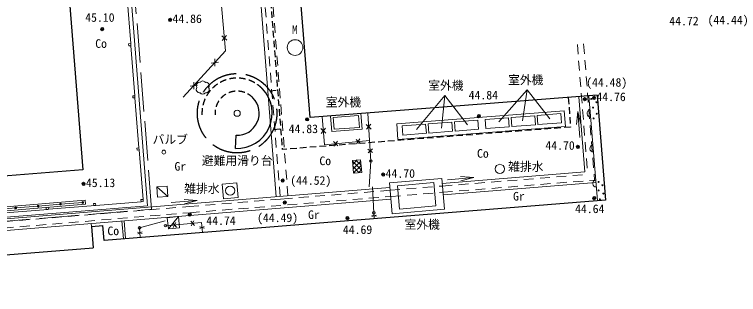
# Model space of a CAD drawing. Units: millimetres, scale not verified. Extents: x -29071210 to -28860960, y -117775216 to -117329466.
# Drawn here: x -28986217 to -28958542, y -117526633 to -117515922 of the extents above; entities that cross this region are included whole.
import ezdxf
from ezdxf.enums import TextEntityAlignment as Align

# ---------------------------------------------------------------- set-up
doc = ezdxf.new("R2010")
doc.units = ezdxf.units.MM
doc.header["$LTSCALE"] = 250
doc.header["$PDMODE"] = 32
doc.header["$PDSIZE"] = 125
for name, pattern in [('DASHED', [7.5, 6, -1.5]), ('USER4', [2.5, 1.5, -1]), ('USER6', [1.5, 1, -0.5])]:
    doc.linetypes.add(name, pattern=pattern)
for name, color, linetype, lineweight in [('S-SUV', 7, 'Continuous', 13), ('S-SUV-HTXT', 7, 'Continuous', 13), ('S-SUV-SRVR', 3, 'Continuous', 13), ('S-SUV-STR', 1, 'Continuous', 25)]:
    doc.layers.add(name, color=color, linetype=linetype, lineweight=lineweight)
doc.styles.add('ＭＳ ゴシック', font='')
doc.styles.get('ＭＳ ゴシック').set_extended_font_data('MS Gothic')

# ---------------------------------------------------------------- blocks, each defined once
blk = doc.blocks.new('ﾌﾟﾛｯﾄﾏｰｸ-03_1')
at = {"color": 3, "linetype": 'Continuous', "lineweight": 25}
blk.add_circle((0, 0), 0.5, dxfattribs=at)
at = {"color": 3}
blk.add_point((0, 0), dxfattribs=at)
blk = doc.blocks.new('植樹')
at = {"color": 7, "linetype": 'Continuous', "lineweight": 13}
for centre, radius, start, end in [((-0.5, 0.3), 0.5, 79.1621, 216.8699), ((-0.5, -0.3), 0.5, 143.1301, 280.8379), ((0, 0.5), 0.499, 35.631, 144.369), ((0.5, 0.3), 0.5, 323.1301, 100.8379), ((0, -0.5), 0.499, 215.631, 324.369), ((0.5, -0.3), 0.5, 259.1621, 36.8699)]:
    blk.add_arc(centre, radius, start, end, dxfattribs=at)
blk = doc.blocks.new('open_arrow')
at = {"color": 0, "linetype": 'Continuous', "lineweight": -2}
blk.add_lwpolyline([(7.5, 1.25), (0, 0), (7.5, -1.25)], dxfattribs=at)

msp = doc.modelspace()

# ---------------------------------------------------------------- hatches: boundary and pattern name
at = {"layer": 'S-SUV'}
h = msp.add_hatch(dxfattribs=at)
h.set_pattern_fill('USER', color=256, style=0, pattern_type=2)
h.set_pattern_definition([(45, (-28973141.6, -117521692), (-88.39, 88.39), []), (315, (-28973141.6, -117521692), (88.39, 88.39), [])])
h.paths.add_polyline_path([(-28972989.8, -117521476.5), (-28973301, -117521505), (-28973256.2, -117521993.5), (-28972945, -117521965)])

# ---------------------------------------------------------------- linework, layer by layer
for p, q in [((-28983305.3, -117495715.1), (-28981135, -117523235)), ((-28979900, -117496435), (-28978157, -117517317)), ((-28976211.5, -117522896.8), (-28977314.1, -117508923.9)), ((-28981774.3, -117517036.5), (-28981925.2, -117515122.5)), ((-28978293.8, -117516739.1), (-28978103.2, -117516900.2)), ((-28978117.9, -117516724.5), (-28978279.1, -117516914.9)), ((-28981774.3, -117517036.5), (-28981854, -117517042.8)), ((-28981854, -117517042.8), (-28981847.8, -117517122.6)), ((-28981847.8, -117517122.6), (-28981768, -117517116.3)), ((-28981768, -117517116.3), (-28981774.3, -117517036.5)), ((-28981617.1, -117519030.3), (-28981768, -117517116.3)), ((-28978157, -117517317), (-28979763, -117519089)), ((-28978552.8, -117517622.3), (-28978564, -117517897.5)), ((-28978422, -117517740.9), (-28978694.8, -117517778.9)), ((-28979355.8, -117518508.3), (-28979367, -117518783.5)), ((-28979225, -117518626.9), (-28979497.8, -117518664.9)), ((-28981617.1, -117519030.3), (-28981696.8, -117519036.6)), ((-28981696.8, -117519036.6), (-28981690.5, -117519116.4)), ((-28981690.5, -117519116.4), (-28981610.8, -117519110.1)), ((-28981610.8, -117519110.1), (-28981617.1, -117519030.3)), ((-28981459.8, -117521024.1), (-28981610.8, -117519110.1)), ((-28964642.2, -117519069.4), (-28964412.3, -117521944.3)), ((-28964258.4, -117519038.7), (-28963937.3, -117523055.1)), ((-28971605.5, -117520101.8), (-28965201.4, -117519604.4)), ((-28965201.4, -117519604.4), (-28965153.6, -117520202.5)), ((-28964610.1, -117520626.3), (-28964689.8, -117519629.5)), ((-28974456.5, -117519830.3), (-28974373, -117520905.9)), ((-28974135.3, -117519805.3), (-28974088.9, -117520402.1)), ((-28974030.3, -117519865.9), (-28973068.7, -117519791.3)), ((-28973995.4, -117520314.6), (-28974030.3, -117519865.9)), ((-28973068.7, -117519791.3), (-28973033.9, -117520239.9)), ((-28972928, -117520311.9), (-28972974.4, -117519715.2)), ((-28972646, -117520736.9), (-28972708.1, -117519694.5)), ((-28972583.5, -117520302.7), (-28972770.6, -117520129)), ((-28972759.7, -117520313.2), (-28972594.4, -117520118.5)), ((-28971559, -117520700), (-28971605.5, -117520101.8)), ((-28971559, -117520700), (-28965153.6, -117520202.5)), ((-28974510.2, -117520279.7), (-28974319.4, -117520456.2)), ((-28974334.2, -117520266.1), (-28974495.4, -117520469.9)), ((-28972928, -117520311.9), (-28974088.9, -117520402.1)), ((-28973995.4, -117520314.6), (-28973033.9, -117520239.9)), ((-28969377.2, -117520380.1), (-28968479.9, -117520310.4)), ((-28974373, -117520905.9), (-28972646, -117520736.9)), ((-28974009.1, -117520959), (-28973873.7, -117520768.4)), ((-28973162.8, -117520698.8), (-28972993, -117520859.6)), ((-28973145.6, -117520874.5), (-28973010.2, -117520683.9)), ((-28972646, -117520736.9), (-28972592, -117521527)), ((-28981459.8, -117521024.1), (-28981539.6, -117521030.4)), ((-28981539.6, -117521030.4), (-28981533.3, -117521110.2)), ((-28981453.5, -117521103.9), (-28981459.8, -117521024.1)), ((-28974026.3, -117520783.3), (-28973856.5, -117520944.1)), ((-28972535.7, -117521056), (-28972702.3, -117521207.7)), ((-28981533.3, -117521110.2), (-28981453.5, -117521103.9)), ((-28981303.2, -117522998.2), (-28981453.5, -117521103.9)), ((-28972711.8, -117521068.1), (-28972526.2, -117521195.7)), ((-28972592, -117521527), (-28972658.2, -117522512.2)), ((-28969871.7, -117522385), (-28964412.3, -117521944.3)), ((-28969660.3, -117522243.6), (-28968663.6, -117522163.1)), ((-28971881, -117522362.9), (-28969888.5, -117522190.7)), ((-28971881, -117522362.9), (-28971778.9, -117523544.9)), ((-28969888.5, -117522190.7), (-28969786.3, -117523372.7)), ((-28963993.5, -117522351.9), (-28969833.8, -117522823.4)), ((-28980381.6, -117522484.5), (-28980780.4, -117522515.7)), ((-28980780.4, -117522515.7), (-28980749.1, -117522914.5)), ((-28980780.4, -117522515.7), (-28980350.4, -117522883.3)), ((-28980350.4, -117522883.3), (-28980381.6, -117522484.5)), ((-28971865.2, -117522545.9), (-28979546.5, -117523166)), ((-28972536.5, -117522517), (-28972481, -117523507)), ((-28980749.1, -117522914.5), (-28980350.4, -117522883.3)), ((-28971827.3, -117522984.3), (-28979510.8, -117523604.6)), ((-28990562, -117524006), (-28981135, -117523235)), ((-28990553, -117523604), (-28983510, -117523028)), ((-28990541.1, -117523753.5), (-28983498, -117523177.5)), ((-28986172, -117523321.1), (-28985316.9, -117523251.2)), ((-28985316.9, -117523251.2), (-28984461.8, -117523181.3)), ((-28983121.1, -117523227.2), (-28984920.2, -117523374.3)), ((-28984461.8, -117523181.3), (-28983606.8, -117523111.3)), ((-28983510, -117523028), (-28983498, -117523177.5)), ((-28983114.9, -117523146.4), (-28983194.6, -117523152.7)), ((-28983194.6, -117523152.7), (-28983188.2, -117523232.5)), ((-28983188.2, -117523232.5), (-28983108.5, -117523226.1)), ((-28983108.5, -117523226.1), (-28983114.9, -117523146.4)), ((-28981376.6, -117523084.5), (-28983108.5, -117523226.1)), ((-28981303.2, -117522998.2), (-28981383, -117523004.6)), ((-28981383, -117523004.6), (-28981376.6, -117523084.3)), ((-28981376.6, -117523084.3), (-28981296.9, -117523078)), ((-28981296.9, -117523078), (-28981303.2, -117522998.2)), ((-28981301.7, -117523016.3), (-28981301.7, -117523016.3)), ((-28980226.8, -117523116.8), (-28979230.2, -117523034.7)), ((-28987027.1, -117523391.1), (-28986172, -117523321.1)), ((-28984932.8, -117523375.3), (-28986731.9, -117523522.5)), ((-28984926.6, -117523294.6), (-28985006.3, -117523300.9)), ((-28985006.3, -117523300.9), (-28984999.9, -117523380.7)), ((-28984999.9, -117523380.7), (-28984920.2, -117523374.3)), ((-28984920.2, -117523374.3), (-28984926.6, -117523294.6)), ((-28972481, -117523507), (-28972467.3, -117523736.2)), ((-28969786.3, -117523372.7), (-28971778.9, -117523544.9)), ((-28994116.5, -117524807.3), (-28979510.8, -117523604.6)), ((-28982107.5, -117523818.4), (-28982047.7, -117524501.1)), ((-28982027.8, -117523811.8), (-28981968, -117524494.8)), ((-28981439, -117524087.7), (-28980458.1, -117523819.4)), ((-28980336, -117524124), (-28979951, -117523655)), ((-28979462.7, -117524003.3), (-28979356.3, -117523816.8)), ((-28972563.5, -117523606.6), (-28972384.9, -117523636.6)), ((-28972387.3, -117523596.1), (-28972561.1, -117523647.1)), ((-28983273, -117524028), (-28983282.3, -117523915.1)), ((-28981407.3, -117524450), (-28981439, -117524087.7)), ((-28980442.8, -117524000.5), (-28979064.9, -117523879.9)), ((-28980167, -117523887.8), (-28980029.8, -117524052.9)), ((-28980151.6, -117524063.6), (-28980045.2, -117523877.1)), ((-28979478, -117523827.5), (-28979340.9, -117523992.6)), ((-28979139.1, -117524044.1), (-28978957.4, -117524096)), ((-28978963.3, -117524028.7), (-28979133.2, -117524111.4)), ((-28979064.9, -117523879.9), (-28979031.6, -117524260.3)), ((-28981332.4, -117524293.2), (-28981513.8, -117524244.6)), ((-28981508.2, -117524308.6), (-28981338, -117524229.2))]:
    msp.add_line(p, q, dxfattribs=at)
at = {"layer": 'S-SUV', "linetype": 'USER4'}
for p, q in [((-28976062, -117522884.7), (-28977164.6, -117508912.1)), ((-28975763, -117522860.6), (-28976865.5, -117508888.4)), ((-28964701.9, -117517067.8), (-28964304.7, -117522035.9)), ((-28964462.6, -117517048.7), (-28964046.4, -117522255.9)), ((-28969863.1, -117522484.6), (-28964304.7, -117522035.9)), ((-28969842.4, -117522723.8), (-28964046.4, -117522255.9)), ((-28971856.6, -117522645.6), (-28969863.1, -117522484.6)), ((-28979518.9, -117523504.9), (-28971835.9, -117522884.7)), ((-28971835.9, -117522884.7), (-28969842.4, -117522723.8))]:
    msp.add_line(p, q, dxfattribs=at)
at = {"layer": 'S-SUV', "linetype": 'DASHED'}
msp.add_lwpolyline([(-28984285.3, -117481393.1), (-28994176.8, -117482204), (-28990849.2, -117524180), (-28980973.7, -117523372.3), (-28980973.7, -117523372.3), (-28983124.8, -117496095.4)], dxfattribs=at)
at = {"layer": 'S-SUV'}
for points in [[(-28968200.8, -117520288.7), (-28967303.5, -117520219), (-28967330.6, -117519870.1), (-28968227.9, -117519939.8)], [(-28967203.8, -117520211.3), (-28966306.5, -117520141.6), (-28966333.6, -117519792.7), (-28967230.9, -117519862.3)], [(-28966206.8, -117520133.9), (-28965309.5, -117520064.2), (-28965336.6, -117519715.2), (-28966233.9, -117519784.9)], [(-28970374.2, -117520457.5), (-28969476.9, -117520387.8), (-28969504, -117520038.9), (-28970401.3, -117520108.5)], [(-28973301, -117521505), (-28973256.2, -117521993.5), (-28972945, -117521965), (-28972989.8, -117521476.5)], [(-28977665, -117522927), (-28978230, -117522974), (-28978277, -117522409), (-28977712, -117522362)], [(-28971582.8, -117522470.7), (-28970188, -117522350.1), (-28970110.5, -117523246.8), (-28971505.3, -117523367.3)], [(-28980378, -117523697), (-28979951, -117523655), (-28979909, -117524082), (-28980336, -117524124)]]:
    msp.add_lwpolyline(points, close=True, dxfattribs=at)
for points in [[(-28971398.3, -117520186), (-28970501, -117520116.3), (-28970473.9, -117520465.2)], [(-28970473.9, -117520465.2), (-28971371.2, -117520534.9), (-28971398.3, -117520186)], [(-28968479.9, -117520310.4), (-28968507, -117519961.4), (-28969404.3, -117520031.1), (-28969377.2, -117520380.1)], [(-28994152, -117524368.7), (-28994133.1, -117524367.2), (-28979546.5, -117523166)]]:
    msp.add_lwpolyline(points, dxfattribs=at)
at = {"layer": 'S-SUV', "linetype": 'USER4'}
for points in [[(-28971856.6, -117522645.6), (-28975755.1, -117522960.3), (-28976054.2, -117522984.4), (-28979538.4, -117523265.7)], [(-29006657.9, -117544753.9), (-29008205.9, -117525644.1), (-28994124.9, -117524466.8), (-28979538.4, -117523265.7)], [(-29006438, -117544495.4), (-29007947.3, -117525863.3), (-28994105, -117524706), (-28979518.9, -117523504.9)]]:
    msp.add_lwpolyline(points, dxfattribs=at)
at = {"layer": 'S-SUV'}
for centre, radius in [((-28975492, -117517186), 300), ((-28964172.2, -117519152.7), 18.8), ((-28963975.2, -117519277.8), 18.8), ((-28977705.5, -117519698.5), 118.7), ((-28964103, -117519482.9), 18.8), ((-28964081.7, -117519895.7), 18.8), ((-28963959.2, -117519719.9), 18.8), ((-28980508, -117521186), 75), ((-28972592, -117521527), 50), ((-28967665, -117521828), 175), ((-28963892.6, -117522327.1), 18.8), ((-28963746.1, -117522454.9), 18.8), ((-28977971, -117522660), 175), ((-28963892.6, -117522649.3), 18.8), ((-28963842, -117522992.9), 18.8), ((-28963708.8, -117522774.5), 18.8), ((-28983606.8, -117523111.3), 37.5), ((-28983606.8, -117523111.3), 25), ((-28983606.8, -117523111.3), 12.5), ((-28972479, -117523506), 50), ((-28981439, -117524087.7), 50), ((-28980442.8, -117524000.5), 50)]:
    msp.add_circle(centre, radius, dxfattribs=at)
for centre, radius, start, end in [((-28964195.3, -117519707.4), 134.7, 98.68187, 270.45927), ((-28964088.2, -117521046.2), 134.7, 98.68187, 270.45927), ((-28963981.2, -117522385), 134.7, 98.68187, 270.45927), ((-28985316.9, -117523251.2), 37.5, 0, 180), ((-28985316.9, -117523251.2), 37.5, 180, 0), ((-28985316.9, -117523251.2), 25, 0, 180), ((-28985316.9, -117523251.2), 25, 180, 0), ((-28985316.9, -117523251.2), 12.5, 0, 180), ((-28985316.9, -117523251.2), 12.5, 180, 0), ((-28984461.8, -117523181.3), 37.5, 0, 180), ((-28984461.8, -117523181.3), 37.5, 180, 0), ((-28984461.8, -117523181.3), 25, 0, 180), ((-28984461.8, -117523181.3), 25, 180, 0), ((-28984461.8, -117523181.3), 12.5, 0, 180), ((-28984461.8, -117523181.3), 12.5, 180, 0), ((-28986172, -117523321.1), 37.5, 0, 180), ((-28986172, -117523321.1), 37.5, 180, 0), ((-28986172, -117523321.1), 25, 0, 180), ((-28986172, -117523321.1), 25, 180, 0), ((-28986172, -117523321.1), 12.5, 0, 180), ((-28986172, -117523321.1), 12.5, 180, 0)]:
    msp.add_arc(centre, radius, start, end, dxfattribs=at)
at = {"layer": 'S-SUV-HTXT'}
for p, q in [((-28966624.5, -117518806.6), (-28967707.6, -117520031.6)), ((-28966624.5, -117518806.6), (-28966792.8, -117519994.8)), ((-28966624.5, -117518806.6), (-28965751.8, -117519915.9)), ((-28969763.3, -117519027.3), (-28970851.7, -117520326)), ((-28969763.3, -117519027.3), (-28969900, -117520273.4)), ((-28969763.3, -117519027.3), (-28968901.1, -117520147.2)), ((-28969763.3, -117519027.3), (-28968901.1, -117520147.2))]:
    msp.add_line(p, q, dxfattribs=at)
at = {"layer": 'S-SUV-STR', "linetype": 'USER6'}
for p, q in [((-28976539, -117513935.9), (-28975983.8, -117521085)), ((-28976457.5, -117518837), (-28976160.1, -117518813.9)), ((-28965048.6, -117519099.7), (-28964960.9, -117520229)), ((-28976321.6, -117520320.6), (-28976044.8, -117520299.1)), ((-28964960.9, -117520229), (-28975983.8, -117521085))]:
    msp.add_line(p, q, dxfattribs=at)
at = {"layer": 'S-SUV-STR'}
for p, q in [((-28977764.6, -117521042), (-28977743.3, -117520542.4)), ((-28983273, -117524028), (-28982837.8, -117523992.4)), ((-28983273, -117524028), (-28983206.3, -117524842.1)), ((-28982791.3, -117524560.5), (-28982837.8, -117523992.4)), ((-29003006, -117526463.6), (-28983206.3, -117524842.1))]:
    msp.add_line(p, q, dxfattribs=at)
msp.add_lwpolyline([(-28983602, -117521866.8), (-28990621, -117522427.2), (-28993640, -117484475.4), (-28986611, -117483934)], close=True, dxfattribs=at)
for points in [[(-28963949.4, -117519014.3), (-28974921.1, -117519866.4), (-28977215, -117491140), (-28966368.5, -117490249.6)], [(-28963949.4, -117519014.3), (-28963628.3, -117523030.5), (-28982791.3, -117524560.5)]]:
    msp.add_lwpolyline(points, dxfattribs=at)
at = {"layer": 'S-SUV-STR', "linetype": 'DASHED'}
msp.add_circle((-28977707.5, -117519699.5), 1518.7, dxfattribs=at)
at = {"layer": 'S-SUV-STR', "linetype": 'USER6'}
for radius in [1343.7, 843.7]:
    msp.add_arc((-28977707.5, -117519699.5), radius, 43.95537, 184.50917, dxfattribs=at)
at = {"layer": 'S-SUV-STR'}
for radius in [1343.7, 843.7]:
    msp.add_arc((-28977707.5, -117519699.5), radius, 267.56518, 43.95537, dxfattribs=at)

# ---------------------------------------------------------------- block references
at = {"layer": 'S-SUV', "xscale": 250, "yscale": 250}
msp.add_blockref('植樹', (-28979021, -117518716), dxfattribs=at)
at = {"layer": 'S-SUV', "xscale": 66.7, "yscale": 66.7}
for p, rotation in [((-28964689.8, -117519629.5), 274.6), ((-28968663.6, -117522163.1), 184.6), ((-28979230.2, -117523034.7), 184.7)]:
    msp.add_blockref('open_arrow', p, dxfattribs=dict(at, rotation=rotation))
at = {"layer": 'S-SUV-SRVR', "xscale": 75, "yscale": 75}
for p in [(-28980268, -117516128), (-28982864.1, -117516480.7), (-28964413.3, -117519161.1), (-28964065.1, -117519114.5), (-28975034.5, -117519933.4), (-28968463, -117519809.5), (-28964680.3, -117520986.7), (-28972121.1, -117522046.6), (-28983578, -117522403), (-28975965.9, -117522277), (-28964057.1, -117522944.1), (-28975886, -117523118.5), (-28979515.9, -117523576.6), (-28973489.9, -117523711.1)]:
    msp.add_blockref('ﾌﾟﾛｯﾄﾏｰｸ-03_1', p, dxfattribs=at)

# ---------------------------------------------------------------- texts
at = {"layer": 'S-SUV-HTXT', "style": 'ＭＳ ゴシック'}
for s, p in [('M', (-28975614.3, -117516763.1)), ('Co', (-28983130.6, -117517298.4)), ('室外機', (-28967350.2, -117518689.9)), ('室外機', (-28970402.2, -117518902.8)), ('室外機', (-28974319.2, -117519542.9)), ('バルブ', (-28980937, -117520968.5)), ('避難用滑り台', (-28979054.7, -117521777.5)), ('Co', (-28968537.6, -117521500.7)), ('Gr', (-28980100.1, -117521994.9)), ('Co', (-28974562.9, -117521784.3)), ('Gr', (-28967159.9, -117523137.8)), ('Gr', (-28974994.9, -117523844.3)), ('室外機', (-28971308.7, -117524219.3)), ('Co', (-28982665.7, -117524462.3))]:
    msp.add_text(s, height=329.9, dxfattribs=at).set_placement(p, align=Align.BOTTOM_LEFT)
for p in [(-28966673.1, -117521741), (-28979054.7, -117522581.9)]:
    msp.add_text('雑排水', height=329.9, dxfattribs=at).set_placement(p, align=Align.MIDDLE_CENTER)
at = {"layer": 'S-SUV-SRVR', "style": 'ＭＳ ゴシック'}
for s, p in [('45.10', (-28983513.2, -117516300.8)), ('44.86', (-28980177.1, -117516348.2)), ('44.72', (-28961187.5, -117516434.3)), ('44.84', (-28968856.8, -117519269.6)), ('44.76', (-28963974.3, -117519334.7)), ('44.83', (-28975736.9, -117520558.4)), ('44.70', (-28965924, -117521194.9)), ('44.70', (-28972030.2, -117522266.8)), ('45.13', (-28983487.1, -117522623.2)), ('44.64', (-28964788.8, -117523617.9)), ('44.74', (-28978884.7, -117524069.2)), ('44.69', (-28973665, -117524414.1))]:
    msp.add_text(s, height=329.9, dxfattribs=at).set_placement(p, align=Align.BOTTOM_LEFT)
for s, p in [('(44.44)', (-28958941.2, -117516396.6)), ('(44.48)', (-28963580.4, -117518783.8)), ('(44.52)', (-28974891.2, -117522535.4)), ('(44.49)', (-28976160, -117523961.5))]:
    msp.add_text(s, height=329.9, dxfattribs=at).set_placement(p, align=Align.BOTTOM_CENTER)

doc.saveas('drawing.dxf')
